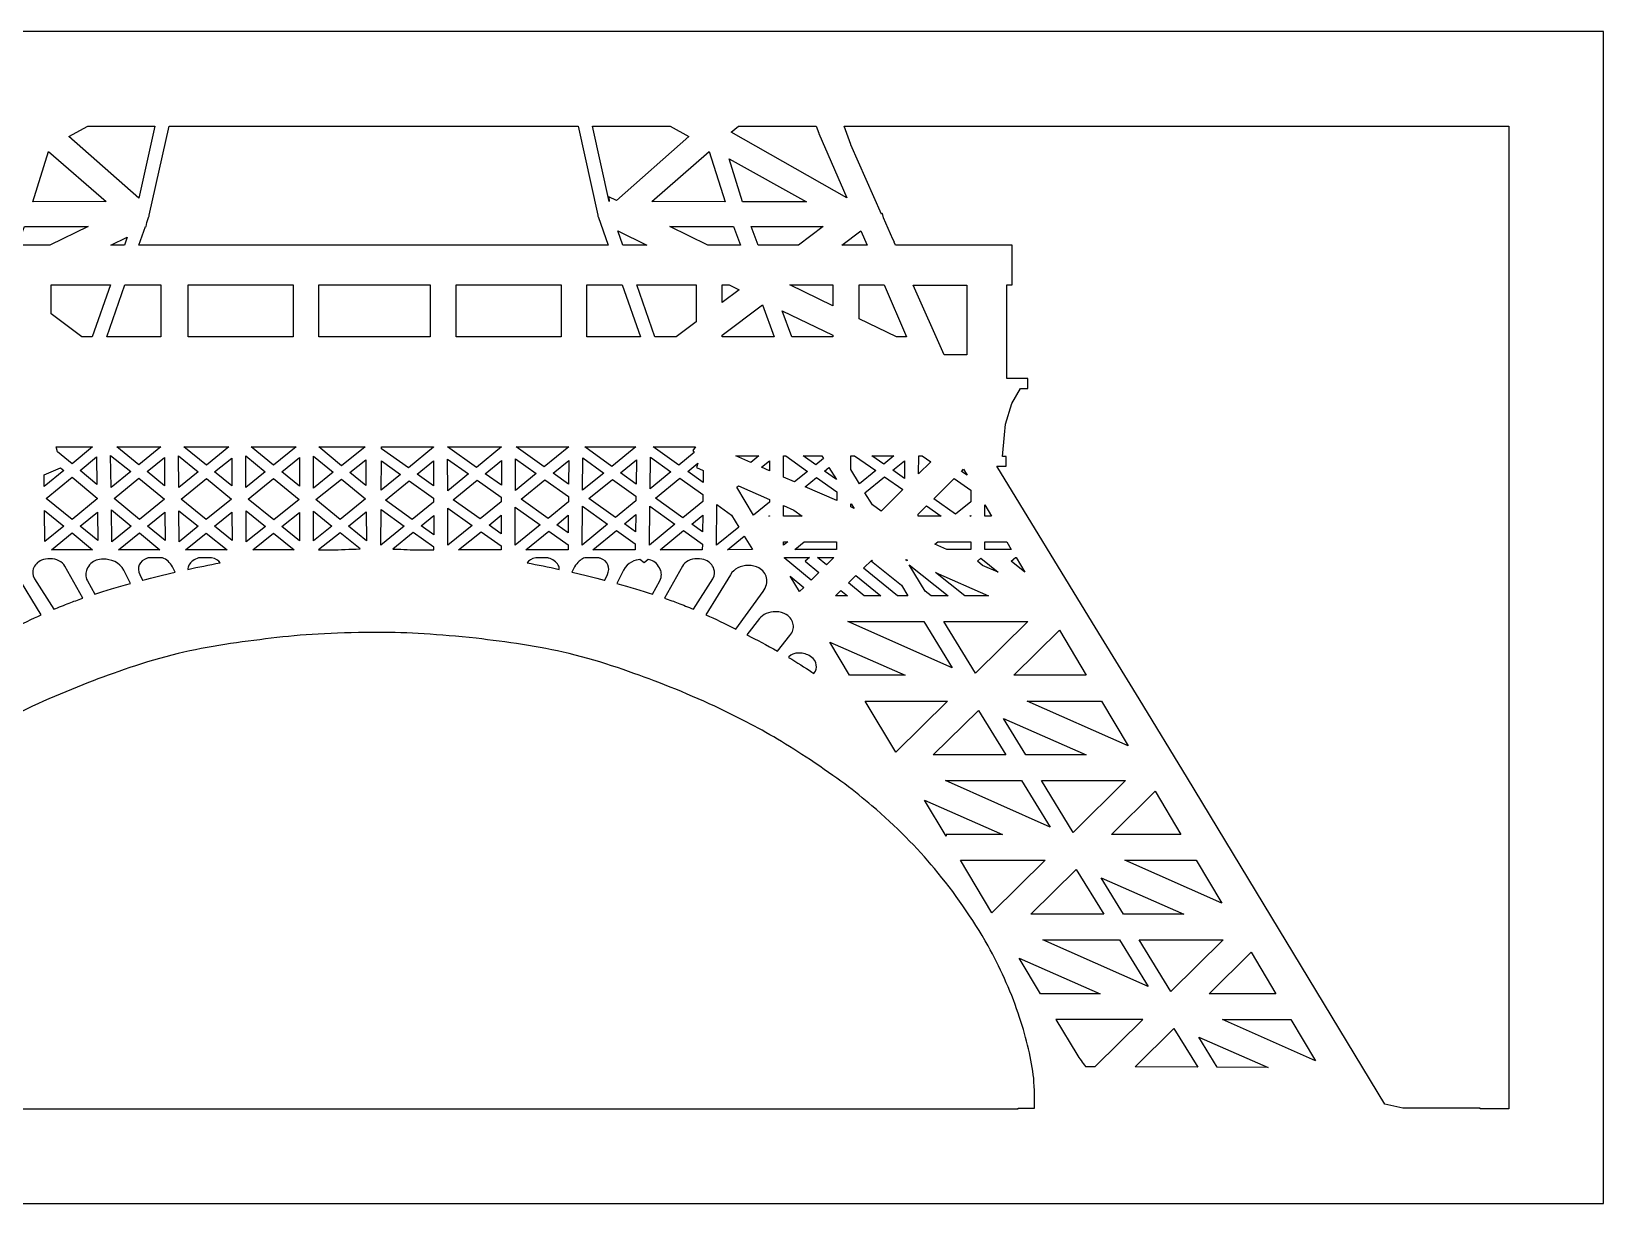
# Model space of a CAD drawing. Extents: x -437 to 3052, y -819 to 142.
# Drawn here: x 231.7 to 529.4, y -795.1 to -573.2 of the extents above; entities that cross this region are included whole.
import ezdxf

# ---------------------------------------------------------------- set-up
doc = ezdxf.new("R2010")
doc.units = 0
doc.layers.add('LAYER_1', color=7, linetype='CONTINUOUS')

msp = doc.modelspace()

# ---------------------------------------------------------------- linework, layer by layer
at = {"layer": 'LAYER_1', "color": 7}
for points in [[(374.23, -573.17), (373.46, -573.17), (365.83, -573.17), (356.35, -573.17), (353.06, -573.17), (343, -573.17), (335.87, -573.17), (334, -573.17), (331.3, -573.17), (261.64, -573.17), (251.97, -573.17), (241.91, -573.17), (238.62, -573.17), (229.14, -573.17), (221.51, -573.17), (218.72, -573.17), (213.5, -573.17), (63.51, -573.17), (63.51, -795.13), (529.37, -795.13), (529.37, -573.17), (379.45, -573.17), (374.23, -573.17)], [(242.35, -591.08), (255.04, -591.08), (252.03, -604.73), (238.78, -593.07), (242.35, -591.08)], [(335.2, -591.08), (338.94, -607.99), (338.94, -608.15), (339.02, -608.21), (340.91, -613.61), (252.04, -613.61), (253.26, -610.09), (253.42, -610.09), (253.53, -609.37), (253.93, -608.2), (254, -608.13), (254, -607.99), (257.74, -591.08), (335.2, -591.08)], [(352.61, -591.08), (356.19, -593.07), (342.45, -605.16), (341.01, -604.47), (341.08, -605.34), (341.05, -605.34), (337.9, -591.08), (352.61, -591.08)], [(380.77, -592.46), (380.79, -592.48), (386.05, -604.69), (364.19, -592.27), (365.55, -591.08), (380.29, -591.08), (380.77, -592.46)], [(511.45, -591.08), (511.45, -777.21), (505.98, -777.21), (505.98, -777.07), (491.35, -777.07), (487.92, -776.32), (450.61, -714.56), (441.43, -699.55), (432.6, -685.13), (414.47, -655.5), (416.23, -655.5), (416.23, -653.63), (415.55, -653.63), (415.92, -649.56), (416.1, -647.51), (417.31, -643.62), (418.98, -640.76), (420.33, -640.76), (420.33, -638.89), (416.37, -638.89), (416.37, -621.18), (417.4, -621.18), (417.4, -613.61), (395.28, -613.61), (395.03, -613.04), (395.1, -613.04), (394.8, -612.53), (393, -608.48), (392.8, -607.66), (392.67, -607.75), (386.85, -594.63), (386.83, -594.59), (385.58, -591.08), (511.45, -591.08)], [(234.93, -595.88), (245.84, -605.37), (231.93, -605.41), (234.93, -595.88)], [(360.04, -595.88), (363.04, -605.41), (349.13, -605.37), (360.04, -595.88)], [(366.34, -605.41), (363.78, -597.3), (378.44, -605.45), (366.34, -605.41)], [(235.19, -613.61), (229.05, -613.61), (230.34, -610.09), (242.41, -610.09), (235.19, -613.61)], [(359.78, -613.61), (352.57, -610.09), (364.63, -610.09), (365.92, -613.61), (359.78, -613.61)], [(376.94, -613.61), (369.26, -613.61), (367.97, -610.09), (381.62, -610.09), (376.94, -613.61)], [(246.73, -613.61), (249.8, -612.12), (249.28, -613.61), (246.73, -613.61)], [(343.66, -613.61), (342.73, -610.94), (348.23, -613.61), (343.66, -613.61)], [(385.14, -613.61), (388.73, -610.9), (389.9, -613.61), (385.14, -613.61)], [(243.2, -631.01), (241.22, -631.01), (235.4, -626.65), (235.4, -621.18), (246.63, -621.18), (243.2, -631.01)], [(249.39, -621.18), (256.16, -621.18), (256.16, -631.01), (245.95, -631.01), (249.39, -621.18)], [(261.38, -631.01), (261.38, -621.18), (281.24, -621.18), (281.24, -631.01), (261.38, -631.01)], [(286.13, -631.01), (286.13, -621.18), (307.17, -621.18), (307.17, -631.01), (286.13, -631.01)], [(312.12, -631.01), (312.12, -621.18), (331.97, -621.18), (331.97, -631.01), (312.12, -631.01)], [(343.56, -621.18), (346.99, -631.01), (336.87, -631.01), (336.87, -621.18), (343.56, -621.18)], [(357.55, -621.18), (357.55, -628.17), (353.76, -631.01), (349.75, -631.01), (346.32, -621.18), (357.55, -621.18)], [(362.44, -624.49), (362.44, -621.18), (363.82, -621.18), (365.66, -622.08), (362.44, -624.49)], [(383.41, -625.14), (375.3, -621.18), (383.41, -621.18), (383.41, -625.14)], [(395.47, -631.01), (388.42, -627.58), (388.42, -621.18), (393.16, -621.18), (397.4, -631.01), (395.47, -631.01)], [(408.79, -634.42), (404.52, -634.42), (398.65, -621.19), (408.79, -621.19), (408.79, -634.42)], [(362.44, -631.01), (362.44, -630.7), (370.09, -624.94), (372.33, -631.01), (362.44, -631.01)], [(375.68, -631.01), (373.86, -626.06), (383.41, -630.71), (383.41, -631.01), (375.68, -631.01)], [(239.36, -655.04), (236.6, -652.76), (236.38, -651.85), (243.22, -651.85), (239.36, -655.04)], [(252.04, -655.25), (247.85, -651.85), (256.2, -651.85), (252.04, -655.25)], [(264.8, -655.3), (260.55, -651.85), (269.06, -651.85), (264.8, -655.3)], [(273.29, -651.85), (281.79, -651.85), (277.53, -655.3), (273.29, -651.85)], [(290.41, -655.4), (286.08, -651.85), (294.88, -651.85), (290.41, -655.4)], [(307.83, -651.91), (303.07, -655.81), (297.98, -652.19), (297.98, -651.85), (307.83, -651.85), (307.83, -651.91)], [(315.94, -655.73), (310.49, -651.86), (310.49, -651.85), (320.69, -651.85), (320.69, -651.86), (315.94, -655.73)], [(328.78, -655.63), (323.45, -651.85), (333.43, -651.85), (333.43, -651.86), (328.78, -655.63)], [(346.15, -651.85), (341.58, -655.56), (336.44, -651.85), (346.15, -651.85)], [(357.18, -652.92), (354.29, -655.32), (349.42, -651.85), (357.44, -651.85), (356.93, -652.51), (357.18, -652.92)], [(244.02, -653.75), (244.09, -658.95), (240.91, -656.32), (244.02, -653.75)], [(246.77, -659.54), (246.68, -653.44), (250.47, -656.52), (246.77, -659.54)], [(253.61, -656.52), (256.87, -653.85), (256.9, -659.2), (253.61, -656.52)], [(263.25, -656.56), (259.57, -659.54), (259.53, -653.54), (263.25, -656.56)], [(266.37, -656.57), (269.6, -653.95), (269.63, -659.22), (266.37, -656.57)], [(275.96, -656.57), (272.29, -659.54), (272.26, -653.56), (275.96, -656.57)], [(279.1, -656.57), (282.45, -653.85), (282.44, -659.29), (279.1, -656.57)], [(288.84, -656.65), (285.1, -659.63), (285.11, -653.59), (288.84, -656.65)], [(291.98, -656.68), (294.98, -654.28), (295.02, -659.18), (291.98, -656.68)], [(297.92, -660.04), (297.96, -654.5), (301.56, -657.05), (297.92, -660.04)], [(304.74, -656.99), (307.83, -654.45), (307.84, -659.2), (304.74, -656.99)], [(310.5, -660.15), (310.49, -654.18), (314.42, -656.96), (310.5, -660.15)], [(317.61, -656.92), (320.68, -654.42), (320.66, -659.09), (317.61, -656.92)], [(323.34, -654.09), (327.26, -656.87), (323.31, -660.08), (323.34, -654.09)], [(330.44, -656.81), (333.41, -654.39), (333.38, -658.9), (330.44, -656.81)], [(340.06, -656.79), (336.04, -660.06), (336.08, -653.91), (340.06, -656.79)], [(343.24, -656.75), (346.26, -654.3), (346.19, -658.88), (343.24, -656.75)], [(352.78, -656.56), (348.84, -659.81), (348.93, -653.81), (352.78, -656.56)], [(365.04, -653.54), (369.41, -653.54), (367.87, -654.8), (365.04, -653.54)], [(369.89, -655.7), (371.43, -654.45), (371.43, -656.37), (369.89, -655.7)], [(376.17, -658.48), (374.09, -657.56), (374.09, -653.54), (374.52, -653.54), (378.65, -656.47), (376.17, -658.48)], [(377.79, -653.54), (381.35, -653.54), (381.65, -654.03), (380.18, -655.23), (377.79, -653.54)], [(391.54, -656.33), (388.47, -658.82), (386.83, -656.15), (386.83, -653.54), (387.53, -653.54), (391.54, -656.33)], [(393.06, -655.09), (390.84, -653.54), (394.99, -653.54), (393.06, -655.09)], [(394.76, -656.27), (397.01, -654.45), (396.98, -657.82), (394.76, -656.27)], [(399.65, -656.97), (399.68, -653.54), (400.33, -653.54), (401.96, -654.69), (399.65, -656.97)], [(237.18, -655.8), (237.8, -656.32), (234.11, -659.37), (234.08, -657.16), (237.18, -655.8)], [(234.49, -661.62), (239.36, -657.6), (244.13, -661.54), (244.13, -661.69), (239.36, -665.59), (234.49, -661.62)], [(247.34, -661.63), (252.04, -657.79), (256.87, -661.72), (252.13, -665.57), (247.34, -661.63)], [(269.59, -661.72), (264.79, -665.61), (260.01, -661.73), (264.81, -657.83), (269.59, -661.72)], [(282.39, -661.79), (277.55, -665.65), (272.72, -661.73), (277.53, -657.84), (282.39, -661.79)], [(355.04, -665.27), (349.86, -661.53), (354.45, -657.75), (358.83, -660.87), (358.81, -662.18), (355.04, -665.27)], [(355.96, -656.5), (357.84, -654.95), (357.64, -655.74), (358.88, -656.28), (358.85, -658.56), (355.96, -656.5)], [(384.16, -662.02), (378.2, -659.38), (380.32, -657.65), (384.16, -660.36), (384.16, -662.02)], [(381.85, -656.42), (382.7, -655.73), (384.1, -658.01), (381.85, -656.42)], [(396.68, -659.91), (392.55, -663.99), (390.93, -662.84), (389.51, -660.52), (393.23, -657.5), (396.68, -659.91)], [(409.54, -662.27), (406.67, -664.57), (402.52, -661.68), (406.43, -657.82), (409.54, -660.01), (409.54, -662.27)], [(407.8, -656.47), (408.19, -656.08), (408.87, -657.22), (407.8, -656.47)], [(294.96, -661.69), (290.14, -665.56), (285.54, -661.81), (290.4, -657.94), (294.96, -661.69)], [(307.84, -662.31), (303.8, -665.6), (298.71, -661.95), (303.22, -658.24), (307.84, -661.52), (307.84, -662.31)], [(316.67, -665.48), (311.55, -661.85), (316.09, -658.15), (320.65, -661.39), (320.64, -662.25), (316.67, -665.48)], [(329.5, -665.38), (324.39, -661.74), (328.92, -658.05), (333.37, -661.21), (333.36, -662.24), (329.5, -665.38)], [(342.28, -665.22), (337.23, -661.64), (341.72, -657.99), (346.15, -661.19), (346.14, -662.04), (342.28, -665.22)], [(368.43, -664.75), (365.26, -659.47), (365.57, -659.22), (371.42, -661.79), (371.42, -662.32), (368.43, -664.75)], [(250.56, -666.85), (246.91, -669.8), (246.83, -663.77), (250.56, -666.85)], [(297.89, -663.68), (302.28, -666.84), (297.83, -670.46), (297.89, -663.68)], [(310.54, -670.46), (310.52, -670.44), (310.51, -663.42), (315.14, -666.72), (310.54, -670.46)], [(323.3, -663.28), (327.99, -666.6), (323.27, -670.44), (323.3, -663.28)], [(340.78, -666.47), (335.97, -670.43), (336.02, -663.09), (340.78, -666.47)], [(353.52, -666.5), (348.69, -670.44), (348.79, -663.09), (353.52, -666.5)], [(361.38, -670.46), (361.47, -662.75), (364.27, -664.75), (365.63, -667.02), (361.38, -670.46)], [(374.07, -664.95), (374.08, -662.96), (376.06, -663.84), (377.65, -664.95), (374.07, -664.95)], [(386.92, -662.61), (387.47, -663.49), (386.81, -663.2), (386.81, -662.7), (386.92, -662.61)], [(401.16, -663.02), (403.92, -664.95), (399.57, -664.95), (399.57, -664.59), (401.16, -663.02)], [(412.2, -664.95), (412.2, -662.83), (413.47, -664.95), (412.2, -664.95)], [(237.79, -666.86), (234.22, -669.78), (234.15, -663.9), (237.79, -666.86)], [(244.17, -664.21), (244.24, -669.58), (240.92, -666.86), (244.17, -664.21)], [(256.94, -664.22), (256.97, -669.57), (253.68, -666.86), (256.94, -664.22)], [(263.22, -666.88), (259.63, -669.79), (259.6, -663.94), (263.22, -666.88)], [(266.36, -666.88), (269.65, -664.22), (269.67, -669.58), (266.36, -666.88)], [(275.97, -666.92), (272.34, -669.81), (272.31, -663.94), (275.97, -666.92)], [(279.12, -666.93), (282.43, -664.28), (282.43, -669.62), (279.12, -666.93)], [(288.57, -666.83), (285.09, -669.62), (285.1, -664), (288.57, -666.83)], [(291.72, -666.84), (295.06, -664.16), (295.11, -669.6), (291.72, -666.84)], [(307.85, -664.86), (307.85, -668.52), (305.46, -666.8), (307.85, -664.86)], [(318.33, -666.67), (320.63, -664.8), (320.61, -668.29), (318.33, -666.67)], [(331.17, -666.57), (333.34, -664.8), (333.32, -668.1), (331.17, -666.57)], [(346.1, -664.64), (346.06, -667.91), (343.95, -666.41), (346.1, -664.64)], [(358.78, -664.76), (358.75, -667.94), (356.7, -666.46), (358.78, -664.76)], [(371.41, -664.87), (371.41, -664.95), (371.31, -664.95), (371.41, -664.87)], [(409.38, -664.95), (409.54, -664.82), (409.54, -664.95), (409.38, -664.95)], [(235.47, -671.31), (239.36, -668.14), (243.25, -671.32), (235.47, -671.31)], [(248.17, -671.32), (252.11, -668.13), (255.99, -671.33), (248.17, -671.32)], [(260.86, -671.33), (264.79, -668.16), (268.71, -671.34), (260.86, -671.33)], [(277.54, -668.19), (281.43, -671.36), (273.57, -671.35), (277.54, -668.19)], [(316.81, -667.9), (320.6, -670.6), (320.6, -671.35), (312.57, -671.36), (316.81, -667.9)], [(325.29, -671.34), (329.66, -667.79), (333.31, -670.38), (333.3, -671.33), (325.29, -671.34)], [(338, -671.33), (342.44, -667.66), (346.02, -670.2), (346.01, -671.32), (338, -671.33)], [(350.75, -671.32), (355.18, -667.7), (358.72, -670.25), (358.71, -671.31), (350.75, -671.32)], [(366.66, -668.73), (368.19, -671.3), (363.48, -671.31), (366.66, -668.73)], [(374.88, -669.82), (374.07, -670.48), (374.07, -669.82), (374.88, -669.82)], [(378.01, -669.82), (384.14, -669.82), (384.14, -671.29), (376.2, -671.29), (378.01, -669.82)], [(403.28, -669.82), (409.54, -669.82), (409.54, -671.26), (404.99, -671.27), (402.73, -670.26), (403.28, -669.82)], [(416.37, -669.82), (417.22, -671.26), (412.2, -671.26), (412.2, -669.82), (416.37, -669.82)], [(379.34, -677.05), (374.23, -672.88), (374.33, -672.81), (379.01, -672.81), (378.2, -673.47), (380.8, -675.6), (379.34, -677.05)], [(380.51, -672.81), (383.63, -672.81), (382.21, -674.2), (380.51, -672.81)], [(395.68, -680.03), (389.21, -674.82), (390.79, -673.26), (390.73, -673.36), (390.91, -673.36), (390.77, -673.48), (396.41, -678.03), (397.64, -680.03), (395.68, -680.03)], [(397.4, -673.39), (397.26, -673.15), (397.54, -673.27), (397.4, -673.39)], [(405.25, -680.03), (402.02, -680.03), (400.94, -679.16), (397.87, -674.15), (405.25, -680.03)], [(412.9, -680.03), (408.39, -680.03), (402.84, -675.61), (412.9, -680.03)], [(414.73, -675.58), (411.78, -674.28), (410.79, -673.47), (411.46, -672.92), (414.73, -675.58)], [(417.17, -673.47), (417.99, -672.79), (418.13, -672.79), (419.77, -675.55), (417.17, -673.47)], [(375.37, -676.34), (377.93, -678.44), (377.11, -679.24), (375.37, -676.34)], [(387.8, -676.22), (392.51, -680.03), (389.34, -680.03), (386.38, -677.61), (387.8, -676.22)], [(386.21, -680.03), (383.94, -680.03), (384.97, -679.01), (386.21, -680.03)], [(400.63, -684.9), (406.02, -693.67), (386.25, -684.9), (400.63, -684.9)], [(410.47, -694.69), (404.46, -684.9), (420.38, -684.9), (410.47, -694.69)], [(417.69, -695.1), (426.33, -686.57), (431.41, -695.1), (417.69, -695.1)], [(397.1, -695.1), (386.61, -695.1), (382.86, -688.84), (397.1, -695.1)], [(405.13, -699.97), (395.33, -709.65), (389.53, -699.97), (405.13, -699.97)], [(416.17, -710.18), (402.42, -710.18), (410.98, -701.73), (416.17, -710.18)], [(420.23, -699.97), (434.3, -699.97), (439.35, -708.46), (420.23, -699.97)], [(419.96, -710.18), (415.74, -703.3), (431.38, -710.18), (419.96, -710.18)], [(424.57, -723.84), (404.74, -715.04), (419.17, -715.04), (424.57, -723.84)], [(422.95, -715.04), (438.86, -715.04), (428.95, -724.84), (422.95, -715.04)], [(436.17, -725.25), (444.47, -717.05), (449.35, -725.25), (436.17, -725.25)], [(415.58, -725.25), (404.87, -725.25), (404.87, -725.57), (400.77, -718.73), (415.58, -725.25)], [(423.61, -730.12), (413.55, -740.06), (407.59, -730.12), (423.61, -730.12)], [(429.5, -731.84), (434.71, -740.32), (420.91, -740.32), (429.5, -731.84)], [(438.72, -730.12), (452.24, -730.12), (457.09, -738.27), (438.72, -730.12)], [(434.24, -733.45), (449.87, -740.32), (438.45, -740.32), (434.24, -733.45)], [(437.7, -745.19), (443.13, -754.02), (423.22, -745.19), (437.7, -745.19)], [(447.44, -754.98), (441.44, -745.19), (457.35, -745.19), (447.44, -754.98)], [(418.68, -748.63), (434.07, -755.39), (422.73, -755.39), (418.68, -748.63)], [(462.61, -747.54), (467.28, -755.39), (454.66, -755.39), (462.61, -747.54)], [(440.65, -769.23), (448.01, -761.96), (452.51, -769.29), (440.65, -769.23)], [(457.2, -760.27), (470.18, -760.27), (474.84, -768.09), (457.2, -760.27)], [(456.22, -769.31), (452.72, -763.6), (465.84, -769.36), (456.22, -769.31)]]:
    msp.add_lwpolyline(points, dxfattribs=at)
for points, knots in [([(290.14, -668.1), (290.14, -668.1), (293.9, -671.16), (293.9, -671.16), (291.93, -671.22), (290.12, -671.29), (288.51, -671.36), (288.51, -671.36), (287.55, -671.36), (287.55, -671.36), (287.55, -671.36), (286.06, -671.36), (286.06, -671.36), (286.06, -671.36), (290.14, -668.1), (290.14, -668.1)], [0, 0, 0, 0, 1, 1, 1, 2, 2, 2, 3, 3, 3, 4, 4, 4, 5, 5, 5, 5]), ([(303.95, -668.03), (303.95, -668.03), (307.85, -670.83), (307.85, -670.83), (307.85, -670.83), (307.85, -671.36), (307.85, -671.36), (307.85, -671.36), (305.39, -671.36), (305.39, -671.36), (305.39, -671.36), (304.69, -671.36), (304.69, -671.36), (302.95, -671.28), (301.32, -671.22), (300.08, -671.19), (300.08, -671.19), (303.95, -668.03), (303.95, -668.03)], [0, 0, 0, 0, 1, 1, 1, 2, 2, 2, 3, 3, 3, 4, 4, 4, 5, 5, 5, 6, 6, 6, 6]), ([(222.73, -679.23), (222.1, -678.36), (221.87, -677.45), (222.07, -676.61), (222.25, -675.84), (222.78, -675.17), (223.52, -674.77), (224.09, -674.47), (224.81, -674.3), (225.54, -674.3), (226.99, -674.3), (228.21, -674.93), (228.89, -676.04), (228.89, -676.04), (233.55, -683.63), (233.55, -683.63), (231.82, -684.42), (230, -685.29), (227.88, -686.36), (227.88, -686.36), (222.73, -679.23), (222.73, -679.23)], [0, 0, 0, 0, 1, 1, 1, 2, 2, 2, 3, 3, 3, 4, 4, 4, 5, 5, 5, 6, 6, 6, 7, 7, 7, 7]), ([(232.26, -676.82), (231.8, -676.1), (231.88, -675.41), (232.03, -674.96), (232.27, -674.22), (232.88, -673.59), (233.6, -673.3), (234.06, -673.13), (234.62, -673.03), (235.17, -673.03), (236.46, -673.03), (237.52, -673.55), (238.01, -674.42), (238.01, -674.42), (241.41, -680.48), (241.41, -680.48), (240.46, -680.81), (239.61, -681.12), (238.82, -681.42), (237.87, -681.79), (236.89, -682.18), (235.9, -682.6), (235.9, -682.6), (232.26, -676.82), (232.26, -676.82)], [0, 0, 0, 0, 1, 1, 1, 2, 2, 2, 3, 3, 3, 4, 4, 4, 5, 5, 5, 6, 6, 6, 7, 7, 7, 8, 8, 8, 8]), ([(242.18, -675.07), (242.51, -674.23), (243.23, -673.51), (243.95, -673.29), (244.34, -673.16), (244.8, -673.1), (245.28, -673.1), (246.66, -673.1), (248.4, -673.65), (249.17, -675.21), (249.17, -675.21), (250.42, -677.72), (250.42, -677.72), (247.91, -678.41), (245.7, -679.06), (243.67, -679.72), (243.67, -679.72), (242.28, -677.18), (242.28, -677.18), (241.82, -676.37), (241.97, -675.59), (242.18, -675.07)], [0, 0, 0, 0, 1, 1, 1, 2, 2, 2, 3, 3, 3, 4, 4, 4, 5, 5, 5, 6, 6, 6, 7, 7, 7, 7]), ([(252.09, -674.16), (252.33, -673.6), (252.83, -673.18), (253.57, -672.93), (253.64, -672.91), (253.72, -672.89), (253.81, -672.87), (253.85, -672.86), (253.9, -672.85), (253.95, -672.84), (253.95, -672.84), (256.49, -672.84), (256.49, -672.84), (257.26, -673.12), (257.91, -673.7), (258.42, -674.57), (258.42, -674.57), (258.92, -675.57), (258.92, -675.57), (256.71, -676.08), (254.7, -676.57), (252.8, -677.08), (252.77, -677.08), (252.74, -677.09), (252.71, -677.1), (252.71, -677.1), (252.2, -676.02), (252.2, -676.02), (251.9, -675.39), (251.86, -674.71), (252.09, -674.16)], [0, 0, 0, 0, 1, 1, 1, 2, 2, 2, 3, 3, 3, 4, 4, 4, 5, 5, 5, 6, 6, 6, 7, 7, 7, 8, 8, 8, 9, 9, 9, 10, 10, 10, 10]), ([(267.39, -673.81), (265.34, -674.19), (263.3, -674.6), (261.32, -675.03), (261.27, -674.8), (261.33, -674.51), (261.5, -674.21), (261.85, -673.59), (262.56, -673.08), (263.34, -672.88), (263.41, -672.87), (263.48, -672.85), (263.55, -672.84), (263.55, -672.84), (265.77, -672.84), (265.77, -672.84), (266.55, -673), (267.14, -673.35), (267.39, -673.8), (267.39, -673.8), (267.39, -673.81), (267.39, -673.81)], [0, 0, 0, 0, 1, 1, 1, 2, 2, 2, 3, 3, 3, 4, 4, 4, 5, 5, 5, 6, 6, 6, 7, 7, 7, 7]), ([(331.61, -675.03), (329.59, -674.59), (327.55, -674.18), (325.55, -673.81), (325.55, -673.81), (325.55, -673.8), (325.55, -673.8), (325.8, -673.35), (326.39, -673), (327.17, -672.84), (327.17, -672.84), (329.38, -672.84), (329.38, -672.84), (329.46, -672.85), (329.54, -672.87), (329.6, -672.89), (330.38, -673.08), (331.1, -673.6), (331.44, -674.22), (331.6, -674.51), (331.66, -674.79), (331.61, -675.03)], [0, 0, 0, 0, 1, 1, 1, 2, 2, 2, 3, 3, 3, 4, 4, 4, 5, 5, 5, 6, 6, 6, 7, 7, 7, 7]), ([(336.45, -672.84), (336.45, -672.84), (338.99, -672.84), (338.99, -672.84), (339.03, -672.85), (339.08, -672.86), (339.12, -672.87), (339.21, -672.89), (339.29, -672.91), (339.36, -672.93), (340.11, -673.18), (340.61, -673.6), (340.84, -674.16), (341.08, -674.71), (341.04, -675.39), (340.74, -676.02), (340.74, -676.02), (340.23, -677.1), (340.23, -677.1), (340.2, -677.09), (340.18, -677.08), (340.15, -677.08), (338.3, -676.58), (336.29, -676.09), (334.02, -675.57), (334.02, -675.57), (334.51, -674.58), (334.51, -674.58), (334.77, -674.13), (335.07, -673.76), (335.39, -673.48), (335.39, -673.48), (335.56, -673.34), (335.56, -673.34), (335.86, -673.11), (336.15, -672.95), (336.45, -672.84)], [0, 0, 0, 0, 1, 1, 1, 2, 2, 2, 3, 3, 3, 4, 4, 4, 5, 5, 5, 6, 6, 6, 7, 7, 7, 8, 8, 8, 9, 9, 9, 10, 10, 10, 11, 11, 11, 12, 12, 12, 12]), ([(343.77, -675.21), (344.52, -673.68), (346.12, -673.26), (346.89, -673.15), (346.89, -673.15), (347.69, -673.81), (347.69, -673.81), (347.69, -673.81), (348.48, -673.17), (348.48, -673.17), (348.65, -673.19), (348.82, -673.23), (348.99, -673.29), (349.7, -673.51), (350.43, -674.24), (350.76, -675.07), (350.97, -675.59), (351.12, -676.38), (350.67, -677.18), (350.67, -677.18), (349.27, -679.71), (349.27, -679.71), (347.2, -679.05), (344.99, -678.39), (342.52, -677.72), (342.52, -677.72), (343.77, -675.21), (343.77, -675.21)], [0, 0, 0, 0, 1, 1, 1, 2, 2, 2, 3, 3, 3, 4, 4, 4, 5, 5, 5, 6, 6, 6, 7, 7, 7, 8, 8, 8, 9, 9, 9, 9]), ([(354.93, -674.42), (355.42, -673.55), (356.48, -673.03), (357.78, -673.03), (358.33, -673.03), (358.88, -673.12), (359.34, -673.3), (360.07, -673.59), (360.67, -674.23), (360.91, -674.97), (361.06, -675.41), (361.14, -676.1), (360.68, -676.82), (360.68, -676.82), (357.04, -682.6), (357.04, -682.6), (356.01, -682.16), (355.06, -681.78), (354.13, -681.42), (353.36, -681.12), (352.53, -680.82), (351.53, -680.48), (351.53, -680.48), (354.93, -674.42), (354.93, -674.42)], [0, 0, 0, 0, 1, 1, 1, 2, 2, 2, 3, 3, 3, 4, 4, 4, 5, 5, 5, 6, 6, 6, 7, 7, 7, 8, 8, 8, 8]), ([(364.05, -676.04), (364.73, -674.93), (365.95, -674.3), (367.4, -674.3), (368.13, -674.3), (368.85, -674.47), (369.42, -674.77), (370.16, -675.17), (370.69, -675.84), (370.87, -676.61), (371.07, -677.45), (370.84, -678.36), (370.21, -679.23), (370.21, -679.23), (365.06, -686.36), (365.06, -686.36), (362.94, -685.29), (361.12, -684.42), (359.39, -683.63), (359.39, -683.63), (364.05, -676.04), (364.05, -676.04)], [0, 0, 0, 0, 1, 1, 1, 2, 2, 2, 3, 3, 3, 4, 4, 4, 5, 5, 5, 6, 6, 6, 7, 7, 7, 7]), ([(369.55, -684.33), (370.14, -683.56), (371.35, -683.06), (372.62, -683.06), (373.4, -683.06), (374.11, -683.25), (374.61, -683.59), (375.35, -684.08), (375.82, -684.75), (375.94, -685.49), (376.05, -686.2), (375.83, -686.91), (375.3, -687.56), (375.3, -687.56), (372.93, -690.5), (372.93, -690.5), (370.92, -689.38), (368.92, -688.33), (367.38, -687.54), (367.31, -687.51), (367.24, -687.47), (367.17, -687.43), (367.17, -687.43), (369.55, -684.33), (369.55, -684.33)], [0, 0, 0, 0, 1, 1, 1, 2, 2, 2, 3, 3, 3, 4, 4, 4, 5, 5, 5, 6, 6, 6, 7, 7, 7, 8, 8, 8, 8]), ([(421.62, -777.07), (421.62, -777.07), (418.52, -777.07), (418.52, -777.07), (418.52, -777.07), (418.52, -777.21), (418.52, -777.21), (418.52, -777.21), (174.35, -777.21), (174.35, -777.21), (174.35, -777.21), (174.35, -777.07), (174.35, -777.07), (174.35, -777.07), (171.33, -777.07), (171.33, -777.07), (171.32, -775.02), (171.35, -772.37), (171.56, -770.77), (172.05, -767.1), (172.98, -763.29), (174.42, -759.1), (175.98, -754.58), (177.9, -750.28), (180.14, -746.32), (183.07, -741.14), (186.47, -736.22), (190.26, -731.7), (193.59, -727.72), (197.58, -723.72), (202.12, -719.8), (205.26, -717.08), (208.85, -714.41), (213.78, -711.12), (218.06, -708.28), (222, -705.93), (225.82, -703.95), (231.08, -701.21), (236.7, -698.7), (242.49, -696.47), (247.07, -694.71), (253.13, -692.51), (259.48, -690.97), (265.23, -689.59), (271.34, -688.77), (277.08, -688.09), (282.86, -687.36), (288.65, -687.03), (296.42, -686.98), (296.74, -686.98), (297.06, -686.98), (297.37, -686.98), (303.03, -686.98), (308.73, -687.32), (315.87, -688.09), (321.61, -688.77), (327.71, -689.59), (333.47, -690.97), (339.82, -692.51), (345.88, -694.72), (350.45, -696.47), (356.24, -698.69), (361.85, -701.21), (367.13, -703.95), (370.95, -705.93), (374.88, -708.27), (379.17, -711.12), (384.1, -714.41), (387.69, -717.08), (390.82, -719.8), (395.38, -723.73), (399.37, -727.73), (402.69, -731.7), (406.48, -736.23), (409.88, -741.15), (412.81, -746.32), (415.04, -750.27), (416.97, -754.58), (418.53, -759.1), (419.96, -763.27), (420.9, -767.09), (421.39, -770.77), (421.59, -772.35), (421.63, -775.01), (421.62, -777.07)], [0, 0, 0, 0, 1, 1, 1, 2, 2, 2, 3, 3, 3, 4, 4, 4, 5, 5, 5, 6, 6, 6, 7, 7, 7, 8, 8, 8, 9, 9, 9, 10, 10, 10, 11, 11, 11, 12, 12, 12, 13, 13, 13, 14, 14, 14, 15, 15, 15, 16, 16, 16, 17, 17, 17, 18, 18, 18, 19, 19, 19, 20, 20, 20, 21, 21, 21, 22, 22, 22, 23, 23, 23, 24, 24, 24, 25, 25, 25, 26, 26, 26, 27, 27, 27, 28, 28, 28, 28]), ([(375.12, -691.58), (375.47, -691.14), (376.17, -690.88), (377.01, -690.88), (377.78, -690.88), (378.57, -691.1), (379.22, -691.51), (379.99, -691.98), (380.23, -692.63), (380.3, -693.09), (380.4, -693.73), (380.21, -694.28), (379.97, -694.55), (379.97, -694.55), (379.8, -694.74), (379.8, -694.74), (379.68, -694.65), (379.55, -694.56), (379.42, -694.48), (378.12, -693.58), (376.68, -692.67), (375.02, -691.7), (375.02, -691.7), (375.12, -691.58), (375.12, -691.58)], [0, 0, 0, 0, 1, 1, 1, 2, 2, 2, 3, 3, 3, 4, 4, 4, 5, 5, 5, 6, 6, 6, 7, 7, 7, 8, 8, 8, 8]), ([(431.29, -769.18), (430.71, -768.43), (430.15, -767.66), (429.6, -766.86), (429.6, -766.86), (425.65, -760.27), (425.65, -760.27), (425.65, -760.27), (442.1, -760.27), (442.1, -760.27), (442.1, -760.27), (433.07, -769.19), (433.07, -769.19), (433.07, -769.19), (431.29, -769.18), (431.29, -769.18)], [0, 0, 0, 0, 1, 1, 1, 2, 2, 2, 3, 3, 3, 4, 4, 4, 5, 5, 5, 5])]:
    msp.add_open_spline(points, degree=3, knots=knots, dxfattribs=at)

doc.saveas('drawing.dxf')
